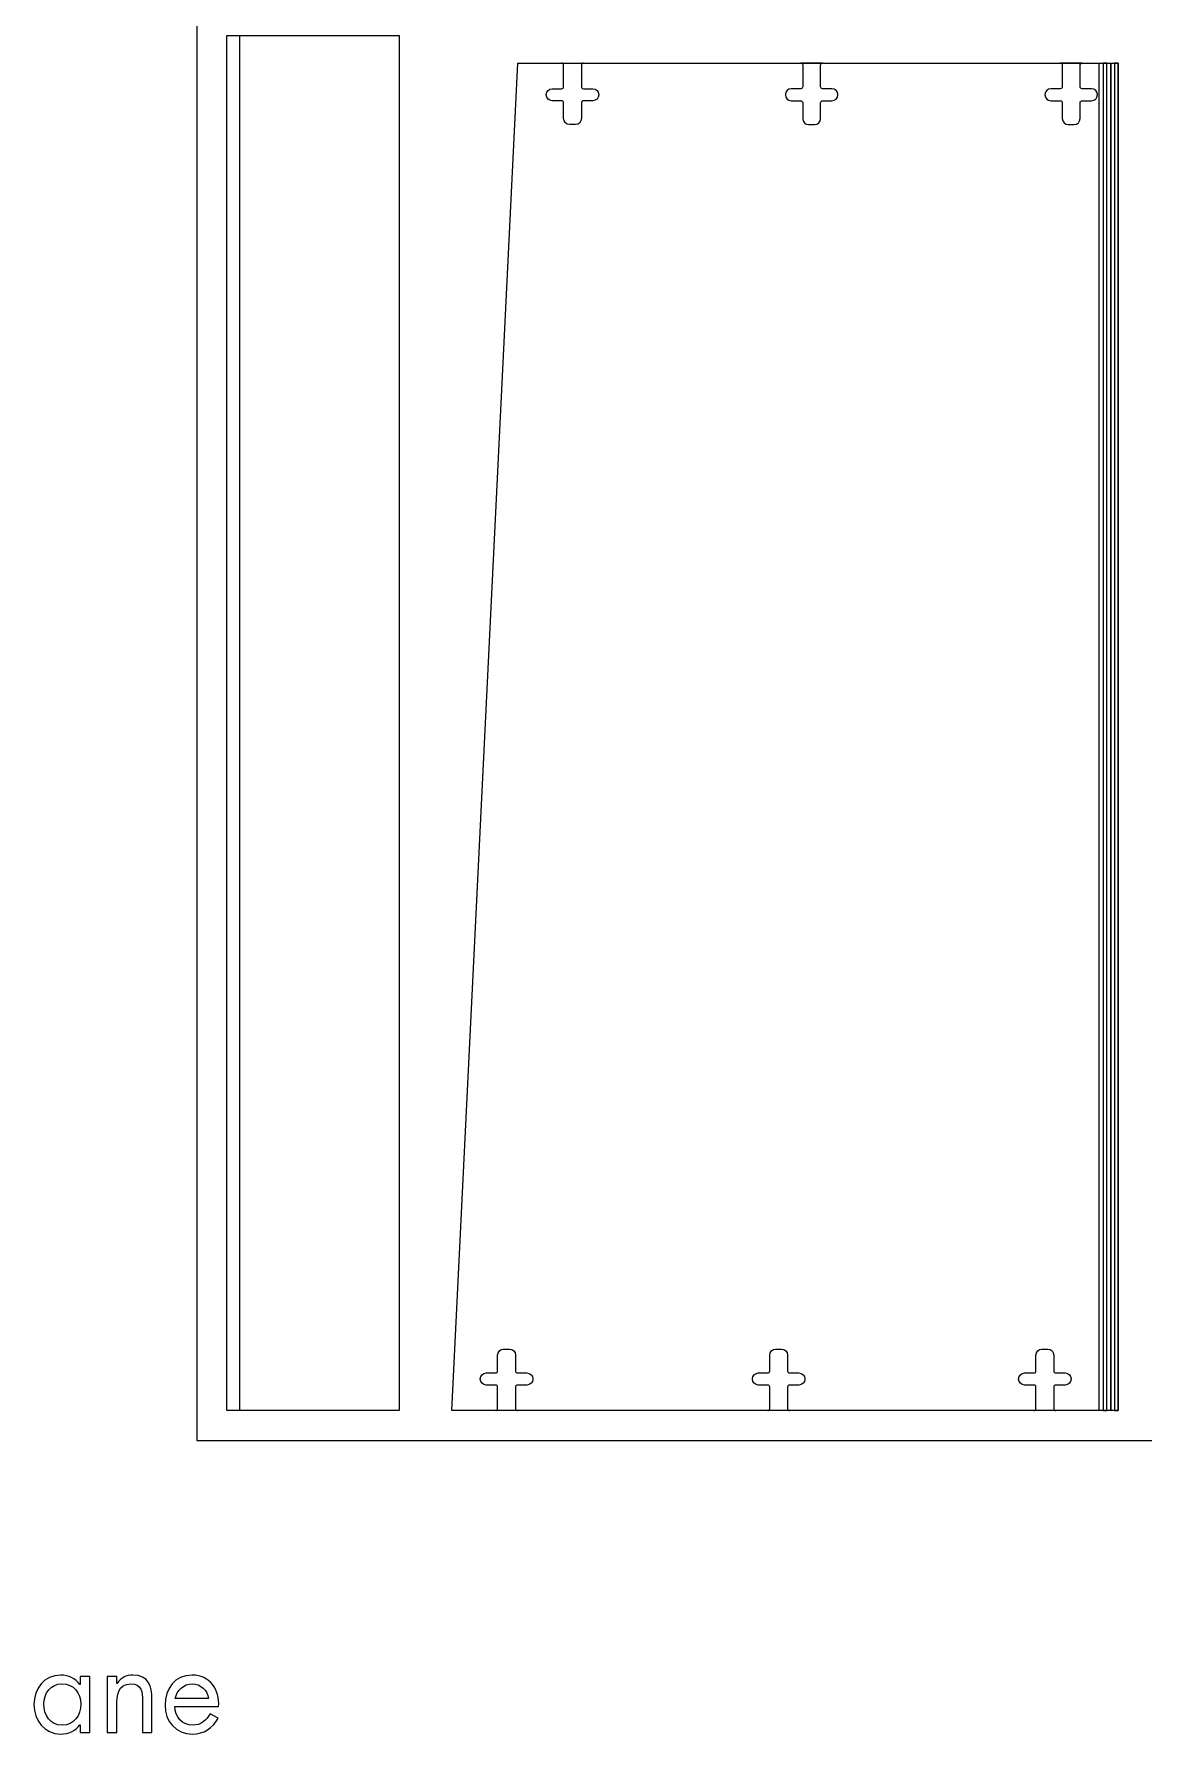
# Model space of a CAD drawing. Extents: x 150 to 6088, y 37 to 2750.
# Drawn here: x 1618 to 2177, y 52 to 910 of the extents above; entities that cross this region are included whole.
import ezdxf

# ---------------------------------------------------------------- set-up
doc = ezdxf.new("R2010")
doc.units = 0
for name, color, linetype in [('00_Layout', 7, 'CONTINUOUS'), ('02_Counture_outer_24_mm', 7, 'CONTINUOUS'), ('02_Pocket_12_mm', 7, 'CONTINUOUS'), ('02_Pocket_16_mm', 7, 'CONTINUOUS'), ('02_Pocket_18_mm', 7, 'CONTINUOUS'), ('02_Pocket_20_mm', 7, 'CONTINUOUS'), ('02_Pocket_4_mm', 7, 'CONTINUOUS'), ('02_Pocket_8_mm', 7, 'CONTINUOUS')]:
    doc.layers.add(name, color=color, linetype=linetype)

msp = doc.modelspace()

# ---------------------------------------------------------------- linework, layer by layer
at = {"layer": '00_Layout', "color": 7}
for p, q in [((1699.996239, 2699.994087), (1699.996239, 200.007103)), ((1699.996239, 200.007103), (2949.993509, 200.007103)), ((1645.864644, 80.784789), (1641.066885, 80.784789)), ((1641.066885, 80.784789), (1641.066885, 76.766571)), ((1645.864644, 52.597729), (1645.864644, 80.784789)), ((1659.538281, 80.784789), (1654.740522, 80.784789)), ((1654.740522, 80.784789), (1654.740522, 52.597729)), ((1659.538281, 77.36638), (1659.538281, 80.784789)), ((1659.658243, 77.36638), (1659.538281, 77.36638)), ((1631.831148, 77.126403), (1631.831148, 77.126403)), ((1641.066885, 76.766571), (1640.946924, 76.766571)), ((1677.290064, 52.597729), (1677.290064, 69.329943)), ((1705.896779, 69.749836), (1689.044603, 69.749836)), ((1659.538281, 52.597729), (1659.538281, 65.971594)), ((1672.492279, 68.490422), (1672.492279, 52.597729)), ((1688.804706, 65.671822), (1710.934461, 65.671822)), ((1710.694563, 59.734585), (1706.616444, 62.073496)), ((1640.946924, 56.496092), (1641.066885, 56.496092)), ((1641.066885, 56.496092), (1641.066885, 52.597729)), ((1641.066885, 52.597729), (1645.864644, 52.597729)), ((1654.740522, 52.597729), (1659.538281, 52.597729)), ((1672.492279, 52.597729), (1677.290064, 52.597729))]:
    msp.add_line(p, q, dxfattribs=at)
for points in [[(1631.291399, 81.564514), (1622.835334, 81.564514), (1617.737698, 74.667636), (1617.737698, 66.631199)], [(1640.946924, 76.766571), (1638.608012, 79.765087), (1635.129622, 81.564514), (1631.291399, 81.564514)], [(1667.694494, 81.564514), (1664.216131, 81.564514), (1661.637322, 80.065124), (1659.658243, 77.36638)], [(1677.290064, 69.329943), (1677.290064, 75.92705), (1675.490901, 81.564514), (1667.694494, 81.564514)], [(1697.560649, 81.564514), (1688.744751, 81.564514), (1683.886986, 74.667636), (1683.886986, 66.331427)], [(1710.934461, 65.671822), (1711.414229, 74.067827), (1706.616444, 81.564514), (1697.560649, 81.564514)], [(1622.655418, 66.991031), (1622.655418, 72.268664), (1626.253743, 77.126403), (1631.831148, 77.126403)], [(1631.831148, 77.126403), (1637.768412, 77.126403), (1641.306756, 72.568436), (1641.306756, 66.931236)], [(1659.538281, 65.971594), (1659.538281, 71.00925), (1659.958094, 77.126403), (1666.555042, 77.126403)], [(1666.555042, 77.126403), (1672.132447, 77.126403), (1672.492279, 73.048389), (1672.492279, 68.490422)], [(1689.044603, 69.749836), (1689.644333, 73.82785), (1693.482555, 77.126403), (1697.62063, 77.126403)], [(1697.62063, 77.126403), (1701.818685, 77.126403), (1705.237094, 73.82785), (1705.896779, 69.749836)], [(1617.737698, 66.631199), (1617.737698, 58.835003), (1622.95527, 51.818269), (1631.231445, 51.818269)], [(1631.891129, 56.256115), (1625.893911, 56.256115), (1622.655418, 61.473687), (1622.655418, 66.991031)], [(1641.306756, 66.931236), (1641.306756, 61.233711), (1638.068263, 56.256115), (1631.891129, 56.256115)], [(1683.886986, 66.331427), (1683.886986, 58.235194), (1689.2845, 51.818269), (1697.680584, 51.818269)], [(1698.040417, 56.256115), (1692.582948, 56.256115), (1688.864687, 60.45425), (1688.804706, 65.671822)], [(1706.616444, 62.073496), (1704.757326, 58.714883), (1702.118537, 56.256115), (1698.040417, 56.256115)], [(1631.231445, 51.818269), (1635.189603, 51.818269), (1638.488077, 53.377455), (1640.946924, 56.496092)], [(1697.680584, 51.818269), (1703.437932, 51.818269), (1707.995819, 54.696929), (1710.694563, 59.734585)]]:
    msp.add_open_spline(points, degree=3, dxfattribs=at)
at = {"layer": '02_Counture_outer_24_mm', "color": 5}
for p, q in [((1714.995436, 215.006299), (1714.995436, 909.006874)), ((1714.995436, 909.006874), (1721.382463, 909.006874)), ((1721.382463, 909.006874), (1802.016705, 909.006874)), ((1802.016705, 909.006874), (1802.016705, 215.006299)), ((1828.71837, 215.006299), (1862.000235, 895.005155)), ((1862.000235, 895.005155), (1884.046594, 895.005155)), ((1884.046594, 895.005155), (1895.04133, 895.005155)), ((1895.04133, 895.005155), (2004.73205, 895.005155)), ((2004.73205, 895.005155), (2015.72811, 895.005155)), ((2015.72811, 895.005155), (2135.757374, 895.005155)), ((2135.757374, 895.005155), (2146.752111, 895.005155)), ((2146.752111, 895.005155), (2155.441009, 895.005155)), ((2155.441009, 895.005155), (2157.353942, 895.005155)), ((2157.353942, 895.005155), (2159.26423, 895.005155)), ((2159.26423, 895.005155), (2161.174517, 895.005155)), ((2161.174517, 895.005155), (2163.084805, 895.005155)), ((2163.084805, 895.005155), (2164.995092, 895.005155)), ((2164.995092, 895.005155), (2164.995092, 215.006299)), ((1721.382463, 215.006299), (1714.995436, 215.006299)), ((1802.016705, 215.006299), (1721.382463, 215.006299)), ((1850.763406, 215.006299), (1828.71837, 215.006299)), ((1861.759465, 215.006299), (1850.763406, 215.006299)), ((1988.089795, 215.006299), (1861.759465, 215.006299)), ((1999.085854, 215.006299), (1988.089795, 215.006299)), ((2122.459445, 215.006299), (1999.085854, 215.006299)), ((2133.454182, 215.006299), (2122.459445, 215.006299)), ((2155.441009, 215.006299), (2133.454182, 215.006299)), ((2157.353942, 215.006299), (2155.441009, 215.006299)), ((2159.26423, 215.006299), (2157.353942, 215.006299)), ((2161.174517, 215.006299), (2159.26423, 215.006299)), ((2163.084805, 215.006299), (2161.174517, 215.006299)), ((2164.995092, 215.006299), (2163.084805, 215.006299))]:
    msp.add_line(p, q, dxfattribs=at)
at = {"layer": '02_Pocket_12_mm', "color": 3}
for p, q in [((1714.995436, 215.006299), (1714.995436, 909.006874)), ((1714.995436, 909.006874), (1721.382463, 909.006874)), ((1721.382463, 909.006874), (1721.382463, 215.006299)), ((2159.26423, 895.005155), (2161.174517, 895.005155)), ((2159.26423, 215.006299), (2159.26423, 895.005155)), ((2161.174517, 895.005155), (2161.174517, 215.006299)), ((1721.382463, 215.006299), (1714.995436, 215.006299)), ((2161.174517, 215.006299), (2159.26423, 215.006299))]:
    msp.add_line(p, q, dxfattribs=at)
at = {"layer": '02_Pocket_16_mm', "color": 4}
for p, q in [((2161.174517, 215.006299), (2161.174517, 895.005155)), ((2161.174517, 895.005155), (2163.084805, 895.005155)), ((2163.084805, 895.005155), (2163.084805, 215.006299)), ((2163.084805, 215.006299), (2161.174517, 215.006299)), ((2163.084805, 215.006299), (2163.084805, 215.006299))]:
    msp.add_line(p, q, dxfattribs=at)
at = {"layer": '02_Pocket_18_mm', "color": 4}
for p, q in [((1884.051065, 895.005023), (1895.051173, 895.005023)), ((1885.051135, 883.11507), (1885.051135, 894.015483)), ((1894.05187, 894.015483), (1894.05187, 883.11507)), ((2015.728507, 895.005023), (2004.728399, 895.005023)), ((2005.728442, 894.015483), (2005.728442, 883.11507)), ((2014.727881, 883.11507), (2014.727881, 894.015483)), ((2146.754228, 895.005023), (2135.75412, 895.005023)), ((2136.75419, 894.015483), (2136.75419, 883.11507)), ((2145.753576, 883.11507), (2145.753576, 894.015483)), ((1876.300854, 879.014567), (1876.300854, 879.10426)), ((1879.301461, 882.112434), (1884.051065, 882.112434)), ((1884.051065, 876.006525), (1879.301461, 876.006525)), ((1895.051914, 882.112434), (1899.802867, 882.112434)), ((1899.802867, 876.006525), (1895.051914, 876.006525)), ((1902.80231, 879.10426), (1902.80231, 879.014567)), ((1996.978585, 879.10426), (1996.978585, 879.014567)), ((2004.728399, 882.112434), (1999.978768, 882.112434)), ((1999.978768, 876.006525), (2004.728399, 876.006525)), ((2020.477582, 882.112434), (2015.727951, 882.112434)), ((2015.727951, 876.006525), (2020.477582, 876.006525)), ((2015.728321, 876.006525), (2015.727951, 876.006525)), ((2023.477527, 879.014567), (2023.477527, 879.10426)), ((2128.004306, 879.10426), (2128.004306, 879.014567)), ((2135.75412, 882.112434), (2131.004489, 882.112434)), ((2131.004489, 876.006525), (2135.75412, 876.006525)), ((2151.503277, 882.112434), (2146.753646, 882.112434)), ((2146.753646, 876.006525), (2151.503277, 876.006525)), ((2146.754042, 876.006525), (2146.753646, 876.006525)), ((2154.503195, 879.014567), (2154.503195, 879.10426)), ((1885.051135, 867.008595), (1885.051135, 875.003757)), ((1894.05187, 875.003757), (1894.051103, 867.008595)), ((2005.728442, 875.003757), (2005.728257, 867.008595)), ((2014.728251, 867.008595), (2014.728251, 875.003757)), ((2136.75419, 875.003757), (2136.754005, 867.008595)), ((2145.753973, 867.008595), (2145.753973, 875.003757)), ((1891.05047, 864.01365), (1888.051609, 864.01365)), ((2008.728229, 864.01365), (2011.728412, 864.01365)), ((2139.754003, 864.01365), (2142.75416, 864.01365)), ((1851.759666, 235.007724), (1851.759666, 243.006881)), ((1854.760114, 246.007514), (1857.758974, 246.007514)), ((1860.759633, 243.006881), (1860.759633, 235.007724)), ((1989.084414, 235.007724), (1989.084203, 243.006881)), ((1992.084201, 246.007514), (1995.084384, 246.007514)), ((1998.084197, 243.006881), (1998.084197, 235.007724)), ((2123.453218, 235.007724), (2123.453033, 243.006881)), ((2126.453031, 246.007514), (2129.453188, 246.007514)), ((2132.453, 243.006881), (2132.453, 235.007724)), ((1846.007716, 234.007495), (1846.009965, 234.007813)), ((1846.009965, 234.007813), (1850.759596, 234.007681)), ((1861.759703, 234.007681), (1866.510657, 234.007813)), ((1983.33474, 234.007813), (1988.084344, 234.007681)), ((1999.08424, 234.007681), (2003.833871, 234.007813)), ((2117.703517, 234.007813), (2122.453148, 234.007681)), ((2133.45307, 234.007681), (2138.202701, 234.007813)), ((1843.011581, 230.906506), (1843.008935, 231.0071)), ((1850.761368, 227.906534), (1846.011764, 227.906534)), ((1851.761412, 216.007851), (1851.761412, 226.906597)), ((1860.761089, 226.906279), (1860.761089, 216.007533)), ((1866.511292, 227.906534), (1861.760735, 227.906534)), ((1869.5101, 231.007762), (1869.5101, 230.906824)), ((1980.334557, 230.907485), (1980.334557, 231.007762)), ((1988.084344, 227.907831), (1983.33474, 227.907831)), ((1989.084414, 216.008724), (1989.084414, 226.907761)), ((1998.084197, 226.907761), (1998.084197, 216.008724)), ((2003.833871, 227.907831), (1999.08424, 227.907831)), ((2006.833816, 231.007762), (2006.833816, 230.907485)), ((2114.703334, 230.907485), (2114.703334, 231.007762)), ((2122.453148, 227.907831), (2117.703517, 227.907831)), ((2123.453218, 216.008724), (2123.453218, 226.907761)), ((2132.453, 226.907761), (2132.453, 216.008724)), ((2138.202701, 227.907831), (2133.45307, 227.907831)), ((2141.20262, 231.007762), (2141.20262, 230.907485)), ((1861.760682, 215.007808), (1850.761342, 215.007808)), ((1999.08424, 215.008628), (1988.084133, 215.008628)), ((1989.084758, 216.008724), (1989.084414, 216.008724)), ((2133.45307, 215.008628), (2122.452989, 215.008628)), ((2123.453615, 216.008724), (2123.453218, 216.008724))]:
    msp.add_line(p, q, dxfattribs=at)
for points in [[(1885.051135, 894.015483), (1885.050924, 894.562137), (1884.60317, 895.009917), (1884.051065, 895.005023)], [(1895.051173, 895.005023), (1894.499994, 895.01005), (1894.052241, 894.562137), (1894.05187, 894.015483)], [(2004.728399, 895.005023), (2005.28098, 895.01005), (2005.728734, 894.562137), (2005.728442, 894.015483)], [(2014.727881, 894.015483), (2014.727881, 894.562137), (2015.175211, 895.009917), (2015.728507, 895.005023)], [(2135.75412, 895.005023), (2136.306701, 895.01005), (2136.754455, 894.562137), (2136.75419, 894.015483)], [(2145.753576, 894.015483), (2145.753576, 894.562137), (2146.200879, 895.009917), (2146.754228, 895.005023)], [(1876.300854, 879.10426), (1876.300801, 880.766713), (1877.643956, 882.10992), (1879.301461, 882.112434)], [(1879.301461, 876.006525), (1877.644061, 876.009965), (1876.300934, 877.353013), (1876.300854, 879.014567)], [(1884.051065, 882.112434), (1884.603064, 882.109788), (1885.050765, 882.557541), (1885.051135, 883.11507)], [(1885.051135, 875.003757), (1885.050924, 875.562185), (1884.60317, 876.009965), (1884.051065, 876.006525)], [(1894.05187, 883.11507), (1894.05187, 882.557541), (1894.500073, 882.10992), (1895.051914, 882.112434)], [(1895.051914, 876.006525), (1894.499994, 876.009965), (1894.052241, 875.562185), (1894.05187, 875.003757)], [(1899.802867, 882.112434), (1901.459208, 882.109788), (1902.802363, 880.766713), (1902.80231, 879.10426)], [(1902.80231, 879.014567), (1902.802231, 877.353013), (1901.459103, 876.009965), (1899.802867, 876.006525)], [(1999.978768, 882.112434), (1998.321792, 882.109788), (1996.978638, 880.766713), (1996.978585, 879.10426)], [(1996.978585, 879.014567), (1996.97877, 877.353013), (1998.321898, 876.009965), (1999.978768, 876.006525)], [(2005.728442, 883.11507), (2005.728575, 882.557541), (2005.280901, 882.10992), (2004.728399, 882.112434)], [(2004.728399, 876.006525), (2005.28098, 876.009965), (2005.728734, 875.562185), (2005.728442, 875.003757)], [(2015.727951, 882.112434), (2015.175291, 882.109788), (2014.727616, 882.557541), (2014.727881, 883.11507)], [(2014.728251, 875.003757), (2014.728251, 875.562185), (2015.175582, 876.009965), (2015.728321, 876.006525)], [(2023.477527, 879.10426), (2023.47758, 880.766713), (2022.134426, 882.10992), (2020.477582, 882.112434)], [(2020.477582, 876.006525), (2022.13432, 876.009965), (2023.477448, 877.353013), (2023.477527, 879.014567)], [(2131.004489, 882.112434), (2129.347487, 882.109788), (2128.004332, 880.766713), (2128.004306, 879.10426)], [(2128.004306, 879.014567), (2128.004465, 877.353013), (2129.347593, 876.009965), (2131.004489, 876.006525)], [(2136.75419, 883.11507), (2136.754296, 882.557541), (2136.306622, 882.10992), (2135.75412, 882.112434)], [(2135.75412, 876.006525), (2136.306701, 876.009965), (2136.754455, 875.562185), (2136.75419, 875.003757)], [(2146.753646, 882.112434), (2146.200985, 882.109788), (2145.753285, 882.557541), (2145.753576, 883.11507)], [(2145.753973, 875.003757), (2145.753973, 875.562185), (2146.201276, 876.009965), (2146.754042, 876.006525)], [(2154.503195, 879.10426), (2154.503248, 880.766713), (2153.160094, 882.10992), (2151.503277, 882.112434)], [(2151.503277, 876.006525), (2153.159988, 876.009965), (2154.503116, 877.353013), (2154.503195, 879.014567)], [(1888.051609, 864.01365), (1886.39421, 864.009682), (1885.051082, 865.353021), (1885.051135, 867.008595)], [(1894.051103, 867.008595), (1894.051156, 865.353021), (1892.708001, 864.009814), (1891.05047, 864.01365)], [(2005.728257, 867.008595), (2005.728204, 865.353021), (2007.071359, 864.009814), (2008.728229, 864.01365)], [(2011.728412, 864.01365), (2013.38515, 864.009682), (2014.728304, 865.353021), (2014.728251, 867.008595)], [(2136.754005, 867.008595), (2136.753952, 865.353021), (2138.097106, 864.009814), (2139.754003, 864.01365)], [(2142.75416, 864.01365), (2144.410871, 864.009682), (2145.754025, 865.353021), (2145.753973, 867.008595)], [(1851.759666, 243.006881), (1851.759666, 244.66436), (1853.102794, 246.007514), (1854.760114, 246.007514)], [(1857.758974, 246.007514), (1859.416479, 246.007514), (1860.759633, 244.66436), (1860.759633, 243.006881)], [(1989.084203, 243.006881), (1989.084203, 244.66436), (1990.427357, 246.007514), (1992.084201, 246.007514)], [(1995.084384, 246.007514), (1996.741042, 246.007514), (1998.084197, 244.66436), (1998.084197, 243.006881)], [(2123.453033, 243.006881), (2123.453033, 244.66436), (2124.796187, 246.007514), (2126.453031, 246.007514)], [(2129.453188, 246.007514), (2131.109846, 246.007514), (2132.453, 244.66436), (2132.453, 243.006881)], [(1843.008935, 231.0071), (1843.006289, 232.664341), (1844.35029, 234.007495), (1846.007716, 234.007495)], [(1850.759596, 234.007681), (1851.311648, 234.007548), (1851.759375, 234.455249), (1851.759666, 235.007724)], [(1860.759633, 235.007724), (1860.759633, 234.455249), (1861.20781, 234.007548), (1861.759703, 234.007681)], [(1866.510657, 234.007813), (1868.166945, 234.007813), (1869.5101, 232.664659), (1869.5101, 231.007762)], [(1980.334557, 231.007762), (1980.334636, 232.664659), (1981.67779, 234.007813), (1983.33474, 234.007813)], [(1988.084344, 234.007681), (1988.636899, 234.007548), (1989.084599, 234.455249), (1989.084414, 235.007724)], [(1998.084197, 235.007724), (1998.084197, 234.455249), (1998.531527, 234.007548), (1999.08424, 234.007681)], [(2003.833871, 234.007813), (2005.490662, 234.007813), (2006.833816, 232.664659), (2006.833816, 231.007762)], [(2114.703334, 231.007762), (2114.703413, 232.664659), (2116.046568, 234.007813), (2117.703517, 234.007813)], [(2122.453148, 234.007681), (2123.005703, 234.007548), (2123.453403, 234.455249), (2123.453218, 235.007724)], [(2132.453, 235.007724), (2132.453, 234.455249), (2132.900357, 234.007548), (2133.45307, 234.007681)], [(2138.202701, 234.007813), (2139.859466, 234.007813), (2141.20262, 232.664659), (2141.20262, 231.007762)], [(1846.011764, 227.906534), (1844.354735, 227.906534), (1843.011581, 229.24998), (1843.011581, 230.906506)], [(1851.761412, 226.906597), (1851.761571, 227.459125), (1851.313844, 227.906852), (1850.761368, 227.906534)], [(1861.760735, 227.906534), (1861.209265, 227.906534), (1860.761565, 227.459125), (1860.761089, 226.906279)], [(1869.5101, 230.906824), (1869.5101, 229.249662), (1868.16758, 227.906534), (1866.511292, 227.906534)], [(1983.33474, 227.907831), (1981.67779, 227.907831), (1980.334636, 229.250959), (1980.334557, 230.907485)], [(1989.084414, 226.907761), (1989.084599, 227.460633), (1988.636899, 227.90836), (1988.084344, 227.907831)], [(1999.08424, 227.907831), (1998.531527, 227.907831), (1998.083826, 227.460633), (1998.084197, 226.907761)], [(2006.833816, 230.907485), (2006.833816, 229.250959), (2005.490662, 227.907831), (2003.833871, 227.907831)], [(2117.703517, 227.907831), (2116.046568, 227.907831), (2114.703413, 229.250959), (2114.703334, 230.907485)], [(2123.453218, 226.907761), (2123.453403, 227.460633), (2123.005703, 227.90836), (2122.453148, 227.907831)], [(2133.45307, 227.907831), (2132.900357, 227.907831), (2132.45263, 227.460633), (2132.453, 226.907761)], [(2141.20262, 230.907485), (2141.20262, 229.250959), (2139.859466, 227.907831), (2138.202701, 227.907831)], [(1850.761342, 215.007808), (1851.313394, 215.007808), (1851.761121, 215.455243), (1851.761412, 216.007851)], [(1860.761089, 216.007533), (1860.761089, 215.455243), (1861.208789, 215.007516), (1861.760682, 215.007808)], [(1988.084133, 215.008628), (1988.637243, 215.008628), (1989.084943, 215.45609), (1989.084758, 216.008724)], [(1998.084197, 216.008724), (1998.084197, 215.45609), (1998.531527, 215.008363), (1999.08424, 215.008628)], [(2122.452989, 215.008628), (2123.006099, 215.008628), (2123.4538, 215.45609), (2123.453615, 216.008724)], [(2132.453, 216.008724), (2132.453, 215.45609), (2132.900357, 215.008363), (2133.45307, 215.008628)]]:
    msp.add_open_spline(points, degree=3, dxfattribs=at)
at = {"layer": '02_Pocket_20_mm', "color": 5}
for p, q in [((2164.995092, 895.005155), (2163.084805, 895.005155)), ((2163.084805, 895.005155), (2163.084805, 215.006299)), ((2164.995092, 215.006299), (2164.995092, 895.005155)), ((2163.084805, 215.006299), (2163.084805, 215.006299)), ((2163.084805, 215.006299), (2164.995092, 215.006299))]:
    msp.add_line(p, q, dxfattribs=at)
at = {"layer": '02_Pocket_4_mm', "color": 1}
for p, q in [((2155.441009, 215.006299), (2155.441009, 895.005155)), ((2155.441009, 895.005155), (2157.353942, 895.005155)), ((2157.353942, 895.005155), (2157.353942, 215.006299)), ((2157.353942, 215.006299), (2155.441009, 215.006299))]:
    msp.add_line(p, q, dxfattribs=at)
at = {"layer": '02_Pocket_8_mm', "color": 2}
for p, q in [((2159.26423, 895.005155), (2157.353942, 895.005155)), ((2157.353942, 895.005155), (2157.353942, 215.006299)), ((2159.26423, 215.006299), (2159.26423, 895.005155)), ((2157.353942, 215.006299), (2159.26423, 215.006299))]:
    msp.add_line(p, q, dxfattribs=at)

doc.saveas('drawing.dxf')
